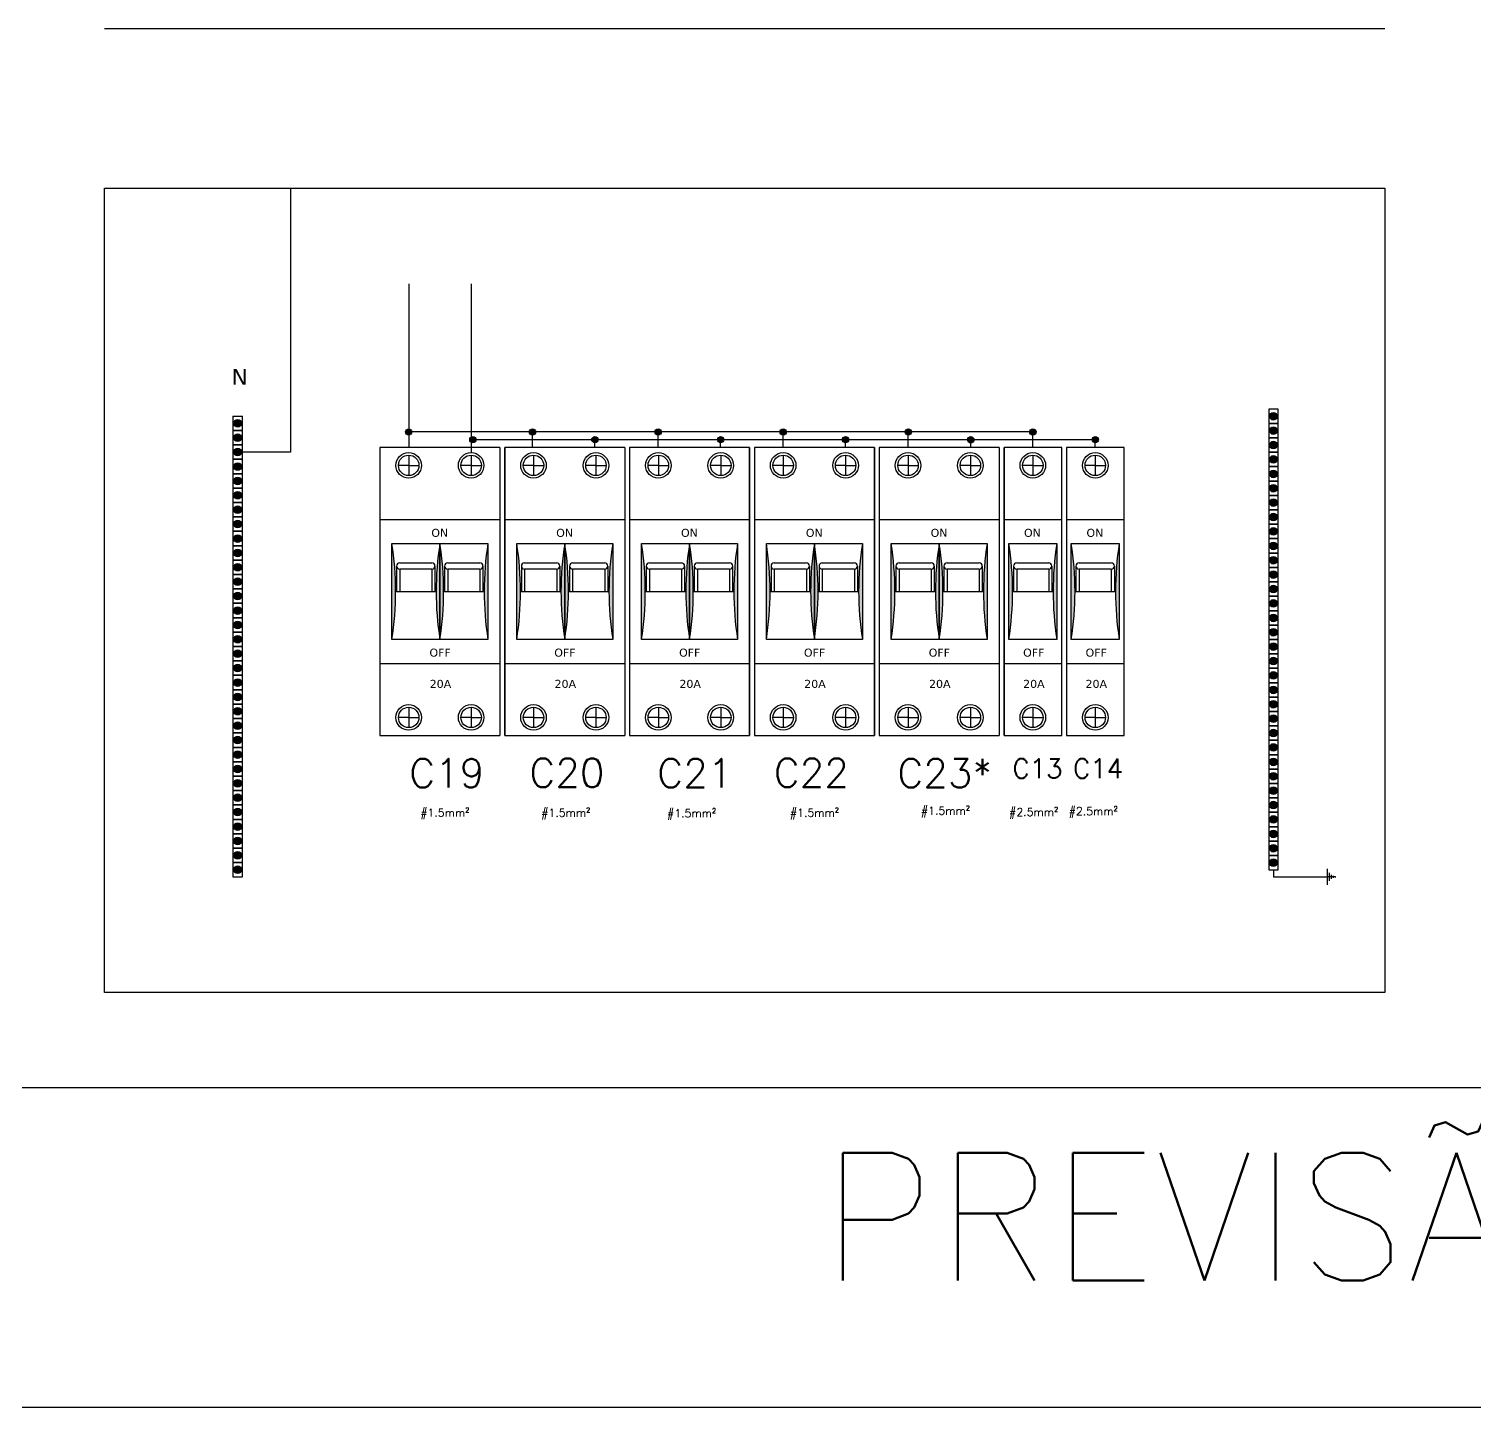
# Model space of a CAD drawing. Header units: millimetres. Extents: x -96513 to 442697, y -70111 to 173034.
# Drawn here: x 218879 to 241492, y -70111 to -48541 of the extents above; entities that cross this region are included whole.
import ezdxf

# ---------------------------------------------------------------- set-up
doc = ezdxf.new("R2010")
doc.units = ezdxf.units.MM
doc.linetypes.add('ACAD_ISO02W100', pattern=[15, 12, -3])
doc.layers.add('Dimens', color=30, linetype='Continuous')
doc.styles.get("Standard").update_dxf_attribs({"font": 'ROMANS'})

msp = doc.modelspace()

# ---------------------------------------------------------------- hatches: boundary and pattern name
h = msp.add_hatch(color=4)
h.paths.add_polyline_path([(222136, -54655, 0.36549), (222086, -54713, 0.36549), (222136, -54772)])
h.paths.add_polyline_path([(222205, -54713, 0.36549), (222156, -54655), (222156, -54772, 0.36549)])
h = msp.add_hatch(color=3)
h.paths.add_polyline_path([(238343, -54544, 0.36549), (238294, -54603, 0.36549), (238343, -54662)])
h.paths.add_polyline_path([(238413, -54603, 0.36549), (238363, -54544), (238363, -54662, 0.36549)])
h = msp.add_hatch(color=4)
h.paths.add_polyline_path([(222136, -54880, 0.36549), (222086, -54939, 0.36549), (222136, -54998)])
h.paths.add_polyline_path([(222205, -54939, 0.36549), (222156, -54880), (222156, -54998, 0.36549)])
at = {"true_color": 0xc8c92d}
h = msp.add_hatch(color=52, dxfattribs=at)
h.dxf.hatch_style = 1
h.paths.add_polyline_path([(224772, -54849, 0.080977), (224774, -54865, -0.003732), (224869, -54833, 0.853398)])
h.paths.add_polyline_path([(224872, -54849, 0.079099), (224869, -54833, 0.003732), (224774, -54865, 0.850178)])
h = msp.add_hatch(color=52, dxfattribs=at)
h.dxf.hatch_style = 1
h.paths.add_polyline_path([(225776, -54970, 0.080977), (225779, -54985, -0.003732), (225874, -54954, 0.853398)])
h.paths.add_polyline_path([(225876, -54970, 0.079099), (225874, -54954, 0.003732), (225779, -54985, 0.850178)])
h = msp.add_hatch(color=52, dxfattribs=at)
h.dxf.hatch_style = 1
h.paths.add_polyline_path([(226709, -54849, 0.080977), (226711, -54865, -0.003732), (226806, -54833, 0.853398)])
h.paths.add_polyline_path([(226809, -54849, 0.079099), (226806, -54833, 0.003732), (226711, -54865, 0.850178)])
h = msp.add_hatch(color=52, dxfattribs=at)
h.dxf.hatch_style = 1
h.paths.add_polyline_path([(227686, -54970, 0.080977), (227688, -54985, -0.003732), (227783, -54954, 0.853398)])
h.paths.add_polyline_path([(227786, -54970, 0.079099), (227783, -54954, 0.003732), (227688, -54985, 0.850178)])
h = msp.add_hatch(color=52, dxfattribs=at)
h.dxf.hatch_style = 1
h.paths.add_polyline_path([(228676, -54849, 0.080977), (228679, -54865, -0.003732), (228774, -54833, 0.853398)])
h.paths.add_polyline_path([(228776, -54849, 0.079099), (228774, -54833, 0.003732), (228679, -54865, 0.850178)])
h = msp.add_hatch(color=52, dxfattribs=at)
h.dxf.hatch_style = 1
h.paths.add_polyline_path([(229653, -54970, 0.080977), (229656, -54985, -0.003732), (229750, -54954, 0.853398)])
h.paths.add_polyline_path([(229753, -54970, 0.079099), (229750, -54954, 0.003732), (229656, -54985, 0.850178)])
h = msp.add_hatch(color=52, dxfattribs=at)
h.dxf.hatch_style = 1
h.paths.add_polyline_path([(230632, -54849, 0.080977), (230634, -54865, -0.003732), (230729, -54833, 0.853398)])
h.paths.add_polyline_path([(230732, -54849, 0.079099), (230729, -54833, 0.003732), (230634, -54865, 0.850178)])
h = msp.add_hatch(color=52, dxfattribs=at)
h.dxf.hatch_style = 1
h.paths.add_polyline_path([(231608, -54969, 0.080977), (231611, -54985, -0.003732), (231706, -54953, 0.853398)])
h.paths.add_polyline_path([(231708, -54969, 0.079099), (231706, -54953, 0.003732), (231611, -54985, 0.850178)])
h = msp.add_hatch(color=52, dxfattribs=at)
h.dxf.hatch_style = 1
h.paths.add_polyline_path([(232589, -54850, 0.080977), (232592, -54866, -0.003732), (232687, -54835, 0.853398)])
h.paths.add_polyline_path([(232689, -54850, 0.079099), (232687, -54835, 0.003732), (232592, -54866, 0.850178)])
h = msp.add_hatch(color=52, dxfattribs=at)
h.dxf.hatch_style = 1
h.paths.add_polyline_path([(233566, -54971, 0.080977), (233569, -54987, -0.003732), (233664, -54955, 0.853398)])
h.paths.add_polyline_path([(233666, -54971, 0.079099), (233664, -54955, 0.003732), (233569, -54987, 0.850178)])
h = msp.add_hatch(color=52, dxfattribs=at)
h.dxf.hatch_style = 1
h.paths.add_polyline_path([(234538, -54849, 0.080977), (234540, -54865, -0.003732), (234635, -54833, 0.853398)])
h.paths.add_polyline_path([(234638, -54849, 0.079099), (234635, -54833, 0.003732), (234540, -54865, 0.850178)])
h = msp.add_hatch(color=52, dxfattribs=at)
h.dxf.hatch_style = 1
h.paths.add_polyline_path([(235515, -54970, 0.080977), (235517, -54985, -0.003732), (235612, -54954, 0.853398)])
h.paths.add_polyline_path([(235615, -54970, 0.079099), (235612, -54954, 0.003732), (235517, -54985, 0.850178)])
h = msp.add_hatch(color=3)
h.paths.add_polyline_path([(238343, -54770, 0.36549), (238294, -54828, 0.36549), (238343, -54887)])
h.paths.add_polyline_path([(238413, -54828, 0.36549), (238363, -54770), (238363, -54887, 0.36549)])
h = msp.add_hatch(color=4)
h.paths.add_polyline_path([(222136, -55106, 0.36549), (222086, -55164, 0.36549), (222136, -55223)])
h.paths.add_polyline_path([(222205, -55164, 0.36549), (222156, -55106), (222156, -55223, 0.36549)])
h = msp.add_hatch(color=3)
h.paths.add_polyline_path([(238343, -54995, 0.36549), (238294, -55054, 0.36549), (238343, -55112)])
h.paths.add_polyline_path([(238413, -55054, 0.36549), (238363, -54995), (238363, -55112, 0.36549)])
h = msp.add_hatch(color=4)
h.paths.add_polyline_path([(222136, -55331, 0.36549), (222086, -55390, 0.36549), (222136, -55448)])
h.paths.add_polyline_path([(222205, -55390, 0.36549), (222156, -55331), (222156, -55448, 0.36549)])
h = msp.add_hatch(color=3)
h.paths.add_polyline_path([(238343, -55221, 0.36549), (238294, -55279, 0.36549), (238343, -55338)])
h.paths.add_polyline_path([(238413, -55279, 0.36549), (238363, -55221), (238363, -55338, 0.36549)])
h = msp.add_hatch(color=4)
h.paths.add_polyline_path([(222136, -55556, 0.36549), (222086, -55615, 0.36549), (222136, -55674)])
h.paths.add_polyline_path([(222205, -55615, 0.36549), (222156, -55556), (222156, -55674, 0.36549)])
h = msp.add_hatch(color=3)
h.paths.add_polyline_path([(238343, -55446, 0.36549), (238294, -55505, 0.36549), (238343, -55563)])
h.paths.add_polyline_path([(238413, -55505, 0.36549), (238363, -55446), (238363, -55563, 0.36549)])
h = msp.add_hatch(color=4)
h.paths.add_polyline_path([(222136, -55782, 0.36549), (222086, -55840, 0.36549), (222136, -55899)])
h.paths.add_polyline_path([(222205, -55840, 0.36549), (222156, -55782), (222156, -55899, 0.36549)])
h = msp.add_hatch(color=3)
h.paths.add_polyline_path([(238343, -55671, 0.36549), (238294, -55730, 0.36549), (238343, -55789)])
h.paths.add_polyline_path([(238413, -55730, 0.36549), (238363, -55671), (238363, -55789, 0.36549)])
h = msp.add_hatch(color=4)
h.paths.add_polyline_path([(222136, -56007, 0.36549), (222086, -56066, 0.36549), (222136, -56125)])
h.paths.add_polyline_path([(222205, -56066, 0.36549), (222156, -56007), (222156, -56125, 0.36549)])
h = msp.add_hatch(color=3)
h.paths.add_polyline_path([(238343, -55897, 0.36549), (238294, -55955, 0.36549), (238343, -56014)])
h.paths.add_polyline_path([(238413, -55955, 0.36549), (238363, -55897), (238363, -56014, 0.36549)])
h = msp.add_hatch(color=4)
h.paths.add_polyline_path([(222136, -56233, 0.36549), (222086, -56291, 0.36549), (222136, -56350)])
h.paths.add_polyline_path([(222205, -56291, 0.36549), (222156, -56233), (222156, -56350, 0.36549)])
h = msp.add_hatch(color=3)
h.paths.add_polyline_path([(238343, -56122, 0.36549), (238294, -56181, 0.36549), (238343, -56239)])
h.paths.add_polyline_path([(238413, -56181, 0.36549), (238363, -56122), (238363, -56239, 0.36549)])
h = msp.add_hatch(color=4)
h.paths.add_polyline_path([(222136, -56458, 0.36549), (222086, -56517, 0.36549), (222136, -56575)])
h.paths.add_polyline_path([(222205, -56517, 0.36549), (222156, -56458), (222156, -56575, 0.36549)])
h = msp.add_hatch(color=3)
h.paths.add_polyline_path([(238343, -56348, 0.36549), (238294, -56406, 0.36549), (238343, -56465)])
h.paths.add_polyline_path([(238413, -56406, 0.36549), (238363, -56348), (238363, -56465, 0.36549)])
h = msp.add_hatch(color=4)
h.paths.add_polyline_path([(222136, -56683, 0.36549), (222086, -56742, 0.36549), (222136, -56801)])
h.paths.add_polyline_path([(222205, -56742, 0.36549), (222156, -56683), (222156, -56801, 0.36549)])
for points in [[(224559, -56593), (224559, -58096, 0.078466)], [(225310, -56593, 0.078466), (225310, -58096)], [(225310, -56593), (225310, -58096, 0.078466)], [(226062, -56593, 0.078466), (226062, -58096)], [(226512, -56593), (226512, -58096, 0.078466)], [(227264, -56593, 0.078466), (227264, -58096)], [(227264, -56593), (227264, -58096, 0.078466)], [(228015, -56593, 0.078466), (228015, -58096)], [(228465, -56593), (228465, -58096, 0.078466)], [(229217, -56593, 0.078466), (229217, -58096)], [(229217, -56593), (229217, -58096, 0.078466)], [(229968, -56593, 0.078466), (229968, -58096)], [(230418, -56593), (230418, -58096, 0.078466)], [(231170, -56593, 0.078466), (231170, -58096)], [(231170, -56593), (231170, -58096, 0.078466)], [(231921, -56593, 0.078466), (231921, -58096)], [(232372, -56593), (232372, -58096, 0.078466)], [(233123, -56593, 0.078466), (233123, -58096)], [(233123, -56593), (233123, -58096, 0.078466)], [(233874, -56593, 0.078466), (233874, -58096)], [(234212, -56593), (234212, -58096, 0.078466)], [(234964, -56593, 0.078466), (234964, -58096)], [(235189, -56593), (235189, -58096, 0.078466)], [(235940, -56593, 0.078466), (235940, -58096)]]:
    msp.add_hatch(color=256).paths.add_polyline_path(points)
h = msp.add_hatch(color=3)
h.paths.add_polyline_path([(238343, -56573, 0.36549), (238294, -56632, 0.36549), (238343, -56690)])
h.paths.add_polyline_path([(238413, -56632, 0.36549), (238363, -56573), (238363, -56690, 0.36549)])
h = msp.add_hatch(color=4)
h.paths.add_polyline_path([(222136, -56909, 0.36549), (222086, -56967, 0.36549), (222136, -57026)])
h.paths.add_polyline_path([(222205, -56967, 0.36549), (222156, -56909), (222156, -57026, 0.36549)])
h = msp.add_hatch(color=3)
h.paths.add_polyline_path([(238343, -56798, 0.36549), (238294, -56857, 0.36549), (238343, -56916)])
h.paths.add_polyline_path([(238413, -56857, 0.36549), (238363, -56798), (238363, -56916, 0.36549)])
h = msp.add_hatch(color=4)
h.paths.add_polyline_path([(222136, -57134, 0.36549), (222086, -57193, 0.36549), (222136, -57252)])
h.paths.add_polyline_path([(222205, -57193, 0.36549), (222156, -57134), (222156, -57252, 0.36549)])
h = msp.add_hatch(color=3)
h.paths.add_polyline_path([(238343, -57024, 0.36549), (238294, -57082, 0.36549), (238343, -57141)])
h.paths.add_polyline_path([(238413, -57082, 0.36549), (238363, -57024), (238363, -57141, 0.36549)])
h = msp.add_hatch(color=4)
h.paths.add_polyline_path([(222136, -57360, 0.36549), (222086, -57418, 0.36549), (222136, -57477)])
h.paths.add_polyline_path([(222205, -57418, 0.36549), (222156, -57360), (222156, -57477, 0.36549)])
h = msp.add_hatch(color=3)
h.paths.add_polyline_path([(238343, -57249, 0.36549), (238294, -57308, 0.36549), (238343, -57366)])
h.paths.add_polyline_path([(238413, -57308, 0.36549), (238363, -57249), (238363, -57366, 0.36549)])
h = msp.add_hatch(color=4)
h.paths.add_polyline_path([(222136, -57585, 0.36549), (222086, -57644, 0.36549), (222136, -57702)])
h.paths.add_polyline_path([(222205, -57644, 0.36549), (222156, -57585), (222156, -57702, 0.36549)])
h = msp.add_hatch(color=3)
h.paths.add_polyline_path([(238343, -57475, 0.36549), (238294, -57533, 0.36549), (238343, -57592)])
h.paths.add_polyline_path([(238413, -57533, 0.36549), (238363, -57475), (238363, -57592, 0.36549)])
h = msp.add_hatch(color=4)
h.paths.add_polyline_path([(222136, -57810, 0.36549), (222086, -57869, 0.36549), (222136, -57928)])
h.paths.add_polyline_path([(222205, -57869, 0.36549), (222156, -57810), (222156, -57928, 0.36549)])
h = msp.add_hatch(color=3)
h.paths.add_polyline_path([(238343, -57700, 0.36549), (238294, -57759, 0.36549), (238343, -57817)])
h.paths.add_polyline_path([(238413, -57759, 0.36549), (238363, -57700), (238363, -57817, 0.36549)])
h = msp.add_hatch(color=4)
h.paths.add_polyline_path([(222136, -58036, 0.36549), (222086, -58094, 0.36549), (222136, -58153)])
h.paths.add_polyline_path([(222205, -58094, 0.36549), (222156, -58036), (222156, -58153, 0.36549)])
h = msp.add_hatch(color=3)
h.paths.add_polyline_path([(238343, -57925, 0.36549), (238294, -57984, 0.36549), (238343, -58043)])
h.paths.add_polyline_path([(238413, -57984, 0.36549), (238363, -57925), (238363, -58043, 0.36549)])
h = msp.add_hatch(color=4)
h.paths.add_polyline_path([(222136, -58261, 0.36549), (222086, -58320, 0.36549), (222136, -58379)])
h.paths.add_polyline_path([(222205, -58320, 0.36549), (222156, -58261), (222156, -58379, 0.36549)])
h = msp.add_hatch(color=3)
h.paths.add_polyline_path([(238343, -58151, 0.36549), (238294, -58209, 0.36549), (238343, -58268)])
h.paths.add_polyline_path([(238413, -58209, 0.36549), (238363, -58151), (238363, -58268, 0.36549)])
h = msp.add_hatch(color=4)
h.paths.add_polyline_path([(222136, -58487, 0.36549), (222086, -58545, 0.36549), (222136, -58604)])
h.paths.add_polyline_path([(222205, -58545, 0.36549), (222156, -58487), (222156, -58604, 0.36549)])
h = msp.add_hatch(color=3)
h.paths.add_polyline_path([(238343, -58376, 0.36549), (238294, -58435, 0.36549), (238343, -58493)])
h.paths.add_polyline_path([(238413, -58435, 0.36549), (238363, -58376), (238363, -58493, 0.36549)])
h = msp.add_hatch(color=4)
h.paths.add_polyline_path([(222136, -58712, 0.36549), (222086, -58771, 0.36549), (222136, -58829)])
h.paths.add_polyline_path([(222205, -58771, 0.36549), (222156, -58712), (222156, -58829, 0.36549)])
h = msp.add_hatch(color=3)
h.paths.add_polyline_path([(238343, -58602, 0.36549), (238294, -58660, 0.36549), (238343, -58719)])
h.paths.add_polyline_path([(238413, -58660, 0.36549), (238363, -58602), (238363, -58719, 0.36549)])
h = msp.add_hatch(color=4)
h.paths.add_polyline_path([(222136, -58937, 0.36549), (222086, -58996, 0.36549), (222136, -59055)])
h.paths.add_polyline_path([(222205, -58996, 0.36549), (222156, -58937), (222156, -59055, 0.36549)])
h = msp.add_hatch(color=3)
h.paths.add_polyline_path([(238343, -58827, 0.36549), (238294, -58886, 0.36549), (238343, -58944)])
h.paths.add_polyline_path([(238413, -58886, 0.36549), (238363, -58827), (238363, -58944, 0.36549)])
h = msp.add_hatch(color=4)
h.paths.add_polyline_path([(222136, -59163, 0.36549), (222086, -59221, 0.36549), (222136, -59280)])
h.paths.add_polyline_path([(222205, -59221, 0.36549), (222156, -59163), (222156, -59280, 0.36549)])
h = msp.add_hatch(color=3)
h.paths.add_polyline_path([(238343, -59052, 0.36549), (238294, -59111, 0.36549), (238343, -59170)])
h.paths.add_polyline_path([(238413, -59111, 0.36549), (238363, -59052), (238363, -59170, 0.36549)])
h = msp.add_hatch(color=4)
h.paths.add_polyline_path([(222136, -59388, 0.36549), (222086, -59447, 0.36549), (222136, -59506)])
h.paths.add_polyline_path([(222205, -59447, 0.36549), (222156, -59388), (222156, -59506, 0.36549)])
h = msp.add_hatch(color=3)
h.paths.add_polyline_path([(238343, -59278, 0.36549), (238294, -59336, 0.36549), (238343, -59395)])
h.paths.add_polyline_path([(238413, -59336, 0.36549), (238363, -59278), (238363, -59395, 0.36549)])
h = msp.add_hatch(color=4)
h.paths.add_polyline_path([(222136, -59614, 0.36549), (222086, -59672, 0.36549), (222136, -59731)])
h.paths.add_polyline_path([(222205, -59672, 0.36549), (222156, -59614), (222156, -59731, 0.36549)])
h = msp.add_hatch(color=3)
h.paths.add_polyline_path([(238343, -59503, 0.36549), (238294, -59562, 0.36549), (238343, -59620)])
h.paths.add_polyline_path([(238413, -59562, 0.36549), (238363, -59503), (238363, -59620, 0.36549)])
h = msp.add_hatch(color=4)
h.paths.add_polyline_path([(222136, -59839, 0.36549), (222086, -59898, 0.36549), (222136, -59956)])
h.paths.add_polyline_path([(222205, -59898, 0.36549), (222156, -59839), (222156, -59956, 0.36549)])
h = msp.add_hatch(color=3)
h.paths.add_polyline_path([(238343, -59729, 0.36549), (238294, -59787, 0.36549), (238343, -59846)])
h.paths.add_polyline_path([(238413, -59787, 0.36549), (238363, -59729), (238363, -59846, 0.36549)])
h = msp.add_hatch(color=4)
h.paths.add_polyline_path([(222136, -60064, 0.36549), (222086, -60123, 0.36549), (222136, -60182)])
h.paths.add_polyline_path([(222205, -60123, 0.36549), (222156, -60064), (222156, -60182, 0.36549)])
h = msp.add_hatch(color=3)
h.paths.add_polyline_path([(238343, -59954, 0.36549), (238294, -60013, 0.36549), (238343, -60071)])
h.paths.add_polyline_path([(238413, -60013, 0.36549), (238363, -59954), (238363, -60071, 0.36549)])
h = msp.add_hatch(color=4)
h.paths.add_polyline_path([(222136, -60290, 0.36549), (222086, -60348, 0.36549), (222136, -60407)])
h.paths.add_polyline_path([(222205, -60348, 0.36549), (222156, -60290), (222156, -60407, 0.36549)])
h = msp.add_hatch(color=3)
h.paths.add_polyline_path([(238343, -60179, 0.36549), (238294, -60238, 0.36549), (238343, -60297)])
h.paths.add_polyline_path([(238413, -60238, 0.36549), (238363, -60179), (238363, -60297, 0.36549)])
h = msp.add_hatch(color=4)
h.paths.add_polyline_path([(222136, -60515, 0.36549), (222086, -60574, 0.36549), (222136, -60633)])
h.paths.add_polyline_path([(222205, -60574, 0.36549), (222156, -60515), (222156, -60633, 0.36549)])
h = msp.add_hatch(color=3)
h.paths.add_polyline_path([(238343, -60405, 0.36549), (238294, -60463, 0.36549), (238343, -60522)])
h.paths.add_polyline_path([(238413, -60463, 0.36549), (238363, -60405), (238363, -60522, 0.36549)])
h = msp.add_hatch(color=4)
h.paths.add_polyline_path([(222136, -60741, 0.36549), (222086, -60799, 0.36549), (222136, -60858)])
h.paths.add_polyline_path([(222205, -60799, 0.36549), (222156, -60741), (222156, -60858, 0.36549)])
h = msp.add_hatch(color=3)
h.paths.add_polyline_path([(238343, -60630, 0.36549), (238294, -60689, 0.36549), (238343, -60747)])
h.paths.add_polyline_path([(238413, -60689, 0.36549), (238363, -60630), (238363, -60747, 0.36549)])
h = msp.add_hatch(color=4)
h.paths.add_polyline_path([(222136, -60966, 0.36549), (222086, -61025, 0.36549), (222136, -61083)])
h.paths.add_polyline_path([(222205, -61025, 0.36549), (222156, -60966), (222156, -61083, 0.36549)])
h = msp.add_hatch(color=3)
h.paths.add_polyline_path([(238343, -60856, 0.36549), (238294, -60914, 0.36549), (238343, -60973)])
h.paths.add_polyline_path([(238413, -60914, 0.36549), (238363, -60856), (238363, -60973, 0.36549)])
h = msp.add_hatch(color=4)
h.paths.add_polyline_path([(222136, -61191, 0.36549), (222086, -61250, 0.36549), (222136, -61309)])
h.paths.add_polyline_path([(222205, -61250, 0.36549), (222156, -61191), (222156, -61309, 0.36549)])
h = msp.add_hatch(color=3)
h.paths.add_polyline_path([(238343, -61081, 0.36549), (238294, -61140, 0.36549), (238343, -61198)])
h.paths.add_polyline_path([(238413, -61140, 0.36549), (238363, -61081), (238363, -61198, 0.36549)])
h = msp.add_hatch(color=4)
h.paths.add_polyline_path([(222136, -61417, 0.36549), (222086, -61475, 0.36549), (222136, -61534)])
h.paths.add_polyline_path([(222205, -61475, 0.36549), (222156, -61417), (222156, -61534, 0.36549)])
h = msp.add_hatch(color=3)
h.paths.add_polyline_path([(238343, -61306, 0.36549), (238294, -61365, 0.36549), (238343, -61424)])
h.paths.add_polyline_path([(238413, -61365, 0.36549), (238363, -61306), (238363, -61424, 0.36549)])
h = msp.add_hatch(color=4)
h.paths.add_polyline_path([(222136, -61642, 0.36549), (222086, -61701, 0.36549), (222136, -61760)])
h.paths.add_polyline_path([(222205, -61701, 0.36549), (222156, -61642), (222156, -61760, 0.36549)])
h = msp.add_hatch(color=3)
h.paths.add_polyline_path([(238343, -61532, 0.36549), (238294, -61590, 0.36549), (238343, -61649)])
h.paths.add_polyline_path([(238413, -61590, 0.36549), (238363, -61532), (238363, -61649, 0.36549)])

# ---------------------------------------------------------------- linework, layer by layer
at = {"color": 3, "linetype": 'ACAD_ISO02W100'}
for p, q in [((240098, -48541), (220062, -48541)), ((220062, -51032), (240098, -51032)), ((220062, -63622), (220062, -51032)), ((240098, -51032), (240098, -63622)), ((240098, -63622), (220062, -63622))]:
    msp.add_line(p, q, dxfattribs=at)
at = {"color": 4, "lineweight": 30}
msp.add_line((222973, -51032), (222973, -55164), dxfattribs=at)
at = {"color": 1, "lineweight": 30}
for p, q in [((224822, -52530), (224822, -55090)), ((236005, -55361), (236015, -55361))]:
    msp.add_line(p, q, dxfattribs=at)
at = {"color": 251, "lineweight": 30, "true_color": 0x636466}
msp.add_line((225799, -52530), (225799, -55172), dxfattribs=at)
at = {"color": 3}
for p, q in [((238428, -54490), (238278, -54490)), ((238278, -54490), (238278, -54716)), ((238428, -54716), (238428, -54490)), ((238428, -54716), (238278, -54716)), ((238278, -54716), (238278, -54941)), ((238278, -54716), (238428, -54716)), ((238343, -54662), (238343, -54544)), ((238363, -54662), (238363, -54544)), ((238428, -54941), (238428, -54716)), ((238428, -54941), (238278, -54941)), ((238278, -54941), (238278, -55166)), ((238278, -54941), (238428, -54941)), ((238343, -54887), (238343, -54770)), ((238363, -54887), (238363, -54770)), ((238428, -55166), (238428, -54941)), ((238428, -55166), (238278, -55166)), ((238278, -55166), (238278, -55392)), ((238278, -55166), (238428, -55166)), ((238343, -55112), (238343, -54995)), ((238363, -55112), (238363, -54995)), ((238428, -55392), (238428, -55166)), ((238428, -55392), (238278, -55392)), ((238278, -55392), (238278, -55617)), ((238278, -55392), (238428, -55392)), ((238343, -55338), (238343, -55221)), ((238363, -55338), (238363, -55221)), ((238428, -55617), (238428, -55392)), ((238428, -55617), (238278, -55617)), ((238278, -55617), (238278, -55843)), ((238278, -55617), (238428, -55617)), ((238343, -55563), (238343, -55446)), ((238363, -55563), (238363, -55446)), ((238428, -55843), (238428, -55617)), ((238428, -55843), (238278, -55843)), ((238278, -55843), (238278, -56068)), ((238278, -55843), (238428, -55843)), ((238343, -55789), (238343, -55671)), ((238363, -55789), (238363, -55671)), ((238428, -56068), (238428, -55843)), ((238428, -56068), (238278, -56068)), ((238278, -56068), (238278, -56293)), ((238278, -56068), (238428, -56068)), ((238343, -56014), (238343, -55897)), ((238363, -56014), (238363, -55897)), ((238428, -56293), (238428, -56068)), ((238428, -56293), (238278, -56293)), ((238278, -56293), (238278, -56519)), ((238278, -56293), (238428, -56293)), ((238343, -56239), (238343, -56122)), ((238363, -56239), (238363, -56122)), ((238428, -56519), (238428, -56293)), ((238428, -56519), (238278, -56519)), ((238278, -56519), (238278, -56744)), ((238278, -56519), (238428, -56519)), ((238343, -56465), (238343, -56348)), ((238363, -56465), (238363, -56348)), ((238428, -56744), (238428, -56519)), ((238428, -56744), (238278, -56744)), ((238278, -56744), (238278, -56970)), ((238278, -56744), (238428, -56744)), ((238343, -56690), (238343, -56573)), ((238363, -56690), (238363, -56573)), ((238428, -56970), (238428, -56744)), ((238428, -56970), (238278, -56970)), ((238278, -56970), (238278, -57195)), ((238278, -56970), (238428, -56970)), ((238343, -56916), (238343, -56798)), ((238363, -56916), (238363, -56798)), ((238428, -57195), (238428, -56970)), ((238428, -57195), (238278, -57195)), ((238278, -57195), (238278, -57420)), ((238278, -57195), (238428, -57195)), ((238343, -57141), (238343, -57024)), ((238363, -57141), (238363, -57024)), ((238428, -57420), (238428, -57195)), ((238428, -57420), (238278, -57420)), ((238278, -57420), (238278, -57646)), ((238278, -57420), (238428, -57420)), ((238343, -57366), (238343, -57249)), ((238363, -57366), (238363, -57249)), ((238428, -57646), (238428, -57420)), ((238428, -57646), (238278, -57646)), ((238278, -57646), (238278, -57871)), ((238278, -57646), (238428, -57646)), ((238343, -57592), (238343, -57475)), ((238363, -57592), (238363, -57475)), ((238428, -57871), (238428, -57646)), ((238428, -57871), (238278, -57871)), ((238278, -57871), (238278, -58097)), ((238278, -57871), (238428, -57871)), ((238343, -57817), (238343, -57700)), ((238363, -57817), (238363, -57700)), ((238428, -58097), (238428, -57871)), ((238428, -58097), (238278, -58097)), ((238278, -58097), (238278, -58322)), ((238278, -58097), (238428, -58097)), ((238343, -58043), (238343, -57925)), ((238363, -58043), (238363, -57925)), ((238428, -58322), (238428, -58097)), ((238428, -58322), (238278, -58322)), ((238278, -58322), (238278, -58547)), ((238278, -58322), (238428, -58322)), ((238343, -58268), (238343, -58151)), ((238363, -58268), (238363, -58151)), ((238428, -58547), (238428, -58322)), ((238428, -58547), (238278, -58547)), ((238278, -58547), (238278, -58773)), ((238278, -58547), (238428, -58547)), ((238343, -58493), (238343, -58376)), ((238363, -58493), (238363, -58376)), ((238428, -58773), (238428, -58547)), ((238428, -58773), (238278, -58773)), ((238278, -58773), (238278, -58998)), ((238278, -58773), (238428, -58773)), ((238343, -58719), (238343, -58602)), ((238363, -58719), (238363, -58602)), ((238428, -58998), (238428, -58773)), ((238428, -58998), (238278, -58998)), ((238278, -58998), (238278, -59224)), ((238278, -58998), (238428, -58998)), ((238343, -58944), (238343, -58827)), ((238363, -58944), (238363, -58827)), ((238428, -59224), (238428, -58998)), ((238428, -59224), (238278, -59224)), ((238278, -59224), (238278, -59449)), ((238278, -59224), (238428, -59224)), ((238343, -59170), (238343, -59052)), ((238363, -59170), (238363, -59052)), ((238428, -59449), (238428, -59224)), ((238428, -59449), (238278, -59449)), ((238278, -59449), (238278, -59675)), ((238278, -59449), (238428, -59449)), ((238343, -59395), (238343, -59278)), ((238363, -59395), (238363, -59278)), ((238428, -59675), (238428, -59449)), ((238428, -59675), (238278, -59675)), ((238278, -59675), (238278, -59900)), ((238278, -59675), (238428, -59675)), ((238343, -59620), (238343, -59503)), ((238363, -59620), (238363, -59503)), ((238428, -59900), (238428, -59675)), ((238428, -59900), (238278, -59900)), ((238278, -59900), (238278, -60125)), ((238278, -59900), (238428, -59900)), ((238343, -59846), (238343, -59729)), ((238363, -59846), (238363, -59729)), ((238428, -60125), (238428, -59900)), ((238428, -60125), (238278, -60125)), ((238278, -60125), (238278, -60351)), ((238278, -60125), (238428, -60125)), ((238343, -60071), (238343, -59954)), ((238363, -60071), (238363, -59954)), ((238428, -60351), (238428, -60125)), ((238428, -60351), (238278, -60351)), ((238278, -60351), (238278, -60576)), ((238278, -60351), (238428, -60351)), ((238343, -60297), (238343, -60179)), ((238363, -60297), (238363, -60179)), ((238428, -60576), (238428, -60351)), ((238428, -60576), (238278, -60576)), ((238278, -60576), (238278, -60802)), ((238278, -60576), (238428, -60576)), ((238343, -60522), (238343, -60405)), ((238363, -60522), (238363, -60405)), ((238428, -60802), (238428, -60576)), ((238428, -60802), (238278, -60802)), ((238278, -60802), (238278, -61027)), ((238278, -60802), (238428, -60802)), ((238343, -60747), (238343, -60630)), ((238363, -60747), (238363, -60630)), ((238428, -61027), (238428, -60802)), ((238428, -61027), (238278, -61027)), ((238278, -61027), (238278, -61252)), ((238278, -61027), (238428, -61027)), ((238343, -60973), (238343, -60856)), ((238363, -60973), (238363, -60856)), ((238428, -61252), (238428, -61027)), ((238428, -61252), (238278, -61252)), ((238278, -61252), (238278, -61478)), ((238278, -61252), (238428, -61252)), ((238343, -61198), (238343, -61081)), ((238363, -61198), (238363, -61081)), ((238428, -61478), (238428, -61252)), ((238428, -61478), (238278, -61478)), ((238278, -61478), (238278, -61703)), ((238278, -61478), (238428, -61478)), ((238343, -61424), (238343, -61306)), ((238363, -61424), (238363, -61306)), ((238428, -61703), (238428, -61478)), ((238278, -61703), (238428, -61703)), ((238343, -61649), (238343, -61532)), ((238353, -61703), (238353, -61814)), ((238363, -61649), (238363, -61532)), ((239200, -61939), (239200, -61688)), ((238353, -61814), (239058, -61814)), ((239058, -61814), (239200, -61814)), ((239326, -61814), (239200, -61814)), ((239229, -61876), (239229, -61751)), ((239263, -61845), (239263, -61782)), ((239294, -61829), (239294, -61798)), ((239326, -61821), (239326, -61806))]:
    msp.add_line(p, q, dxfattribs=at)
at = {"color": 4}
for p, q in [((222071, -54601), (222071, -54826)), ((222071, -54601), (222221, -54601)), ((222136, -54772), (222136, -54655)), ((222156, -54772), (222156, -54655)), ((222221, -54826), (222221, -54601)), ((222221, -54826), (222071, -54826)), ((222071, -54826), (222071, -55052)), ((222071, -54826), (222221, -54826)), ((222136, -54998), (222136, -54880)), ((222156, -54998), (222156, -54880)), ((222221, -55052), (222221, -54826)), ((222221, -55052), (222071, -55052)), ((222071, -55052), (222071, -55277)), ((222071, -55052), (222221, -55052)), ((222136, -55223), (222136, -55106)), ((222156, -55223), (222156, -55106)), ((222221, -55277), (222221, -55052)), ((222973, -55164), (222221, -55164)), ((222221, -55277), (222071, -55277)), ((222071, -55277), (222071, -55502)), ((222071, -55277), (222221, -55277)), ((222136, -55448), (222136, -55331)), ((222156, -55448), (222156, -55331)), ((222221, -55502), (222221, -55277)), ((222221, -55502), (222071, -55502)), ((222071, -55502), (222071, -55728)), ((222071, -55502), (222221, -55502)), ((222136, -55674), (222136, -55556)), ((222156, -55674), (222156, -55556)), ((222221, -55728), (222221, -55502)), ((222221, -55728), (222071, -55728)), ((222071, -55728), (222071, -55953)), ((222071, -55728), (222221, -55728)), ((222136, -55899), (222136, -55782)), ((222156, -55899), (222156, -55782)), ((222221, -55953), (222221, -55728)), ((222221, -55953), (222071, -55953)), ((222071, -55953), (222071, -56179)), ((222071, -55953), (222221, -55953)), ((222136, -56125), (222136, -56007)), ((222156, -56125), (222156, -56007)), ((222221, -56179), (222221, -55953)), ((222221, -56179), (222071, -56179)), ((222071, -56179), (222071, -56404)), ((222071, -56179), (222221, -56179)), ((222136, -56350), (222136, -56233)), ((222156, -56350), (222156, -56233)), ((222221, -56404), (222221, -56179)), ((222221, -56404), (222071, -56404)), ((222071, -56404), (222071, -56629)), ((222071, -56404), (222221, -56404)), ((222136, -56575), (222136, -56458)), ((222156, -56575), (222156, -56458)), ((222221, -56629), (222221, -56404)), ((222221, -56629), (222071, -56629)), ((222071, -56629), (222071, -56855)), ((222071, -56629), (222221, -56629)), ((222136, -56801), (222136, -56683)), ((222156, -56801), (222156, -56683)), ((222221, -56855), (222221, -56629)), ((222221, -56855), (222071, -56855)), ((222071, -56855), (222071, -57080)), ((222071, -56855), (222221, -56855)), ((222136, -57026), (222136, -56909)), ((222156, -57026), (222156, -56909)), ((222221, -57080), (222221, -56855)), ((222221, -57080), (222071, -57080)), ((222071, -57080), (222071, -57306)), ((222071, -57080), (222221, -57080)), ((222136, -57252), (222136, -57134)), ((222156, -57252), (222156, -57134)), ((222221, -57306), (222221, -57080)), ((222221, -57306), (222071, -57306)), ((222071, -57306), (222071, -57531)), ((222071, -57306), (222221, -57306)), ((222136, -57477), (222136, -57360)), ((222156, -57477), (222156, -57360)), ((222221, -57531), (222221, -57306)), ((222221, -57531), (222071, -57531)), ((222071, -57531), (222071, -57756)), ((222071, -57531), (222221, -57531)), ((222136, -57702), (222136, -57585)), ((222156, -57702), (222156, -57585)), ((222221, -57756), (222221, -57531)), ((222221, -57756), (222071, -57756)), ((222071, -57756), (222071, -57982)), ((222071, -57756), (222221, -57756)), ((222136, -57928), (222136, -57810)), ((222156, -57928), (222156, -57810)), ((222221, -57982), (222221, -57756)), ((222221, -57982), (222071, -57982)), ((222071, -57982), (222071, -58207)), ((222071, -57982), (222221, -57982)), ((222136, -58153), (222136, -58036)), ((222156, -58153), (222156, -58036)), ((222221, -58207), (222221, -57982)), ((222221, -58207), (222071, -58207)), ((222071, -58207), (222071, -58433)), ((222071, -58207), (222221, -58207)), ((222136, -58379), (222136, -58261)), ((222156, -58379), (222156, -58261)), ((222221, -58433), (222221, -58207)), ((222221, -58433), (222071, -58433)), ((222071, -58433), (222071, -58658)), ((222071, -58433), (222221, -58433)), ((222136, -58604), (222136, -58487)), ((222156, -58604), (222156, -58487)), ((222221, -58658), (222221, -58433)), ((222221, -58658), (222071, -58658)), ((222071, -58658), (222071, -58883)), ((222071, -58658), (222221, -58658)), ((222136, -58829), (222136, -58712)), ((222156, -58829), (222156, -58712)), ((222221, -58883), (222221, -58658)), ((222221, -58883), (222071, -58883)), ((222071, -58883), (222071, -59109)), ((222071, -58883), (222221, -58883)), ((222136, -59055), (222136, -58937)), ((222156, -59055), (222156, -58937)), ((222221, -59109), (222221, -58883)), ((222221, -59109), (222071, -59109)), ((222071, -59109), (222071, -59334)), ((222071, -59109), (222221, -59109)), ((222136, -59280), (222136, -59163)), ((222156, -59280), (222156, -59163)), ((222221, -59334), (222221, -59109)), ((222221, -59334), (222071, -59334)), ((222071, -59334), (222071, -59560)), ((222071, -59334), (222221, -59334)), ((222136, -59506), (222136, -59388)), ((222156, -59506), (222156, -59388)), ((222221, -59560), (222221, -59334)), ((222221, -59560), (222071, -59560)), ((222071, -59560), (222071, -59785)), ((222071, -59560), (222221, -59560)), ((222136, -59731), (222136, -59614)), ((222156, -59731), (222156, -59614)), ((222221, -59785), (222221, -59560)), ((222221, -59785), (222071, -59785)), ((222071, -59785), (222071, -60010)), ((222071, -59785), (222221, -59785)), ((222136, -59956), (222136, -59839)), ((222156, -59956), (222156, -59839)), ((222221, -60010), (222221, -59785)), ((222221, -60010), (222071, -60010)), ((222071, -60010), (222071, -60236)), ((222071, -60010), (222221, -60010)), ((222136, -60182), (222136, -60064)), ((222156, -60182), (222156, -60064)), ((222221, -60236), (222221, -60010)), ((222221, -60236), (222071, -60236)), ((222071, -60236), (222071, -60461)), ((222071, -60236), (222221, -60236)), ((222136, -60407), (222136, -60290)), ((222156, -60407), (222156, -60290)), ((222221, -60461), (222221, -60236)), ((222221, -60461), (222071, -60461)), ((222071, -60461), (222071, -60687)), ((222071, -60461), (222221, -60461)), ((222136, -60633), (222136, -60515)), ((222156, -60633), (222156, -60515)), ((222221, -60687), (222221, -60461)), ((222221, -60687), (222071, -60687)), ((222071, -60687), (222071, -60912)), ((222071, -60687), (222221, -60687)), ((222136, -60858), (222136, -60741)), ((222156, -60858), (222156, -60741)), ((222221, -60912), (222221, -60687)), ((222221, -60912), (222071, -60912)), ((222071, -60912), (222071, -61137)), ((222071, -60912), (222221, -60912)), ((222136, -61083), (222136, -60966)), ((222156, -61083), (222156, -60966)), ((222221, -61137), (222221, -60912)), ((222221, -61137), (222071, -61137)), ((222071, -61137), (222071, -61363)), ((222071, -61137), (222221, -61137)), ((222136, -61309), (222136, -61191)), ((222156, -61309), (222156, -61191)), ((222221, -61363), (222221, -61137)), ((222221, -61363), (222071, -61363)), ((222071, -61363), (222071, -61588)), ((222071, -61363), (222221, -61363)), ((222136, -61534), (222136, -61417)), ((222156, -61534), (222156, -61417)), ((222221, -61588), (222221, -61363)), ((222221, -61588), (222071, -61588)), ((222071, -61588), (222071, -61814)), ((222071, -61588), (222221, -61588)), ((222136, -61760), (222136, -61642)), ((222156, -61760), (222156, -61642)), ((222221, -61814), (222221, -61588)), ((222071, -61814), (222221, -61814))]:
    msp.add_line(p, q, dxfattribs=at)
at = {"color": 2}
for p, q in [((234588, -54849), (224808, -54849)), ((226759, -55080), (226759, -54839)), ((228726, -55088), (228726, -54846)), ((230682, -55090), (230682, -54848)), ((232639, -55092), (232639, -54850)), ((234588, -55090), (234588, -54849)), ((235565, -54970), (225826, -54970)), ((227736, -55080), (227736, -54959)), ((229703, -55088), (229703, -54967)), ((231658, -55090), (231658, -54969)), ((233616, -55092), (233616, -54971)), ((235565, -55090), (235565, -54970))]:
    msp.add_line(p, q, dxfattribs=at)
for p, q in [((226249, -55090), (224371, -55090)), ((224371, -55090), (224371, -59598)), ((224897, -55090), (224747, -55090)), ((224897, -55090), (224747, -55090)), ((226249, -55090), (225348, -55090)), ((225874, -55090), (225723, -55090)), ((225874, -55090), (225723, -55090)), ((226249, -55090), (226249, -59598)), ((226324, -59598), (226324, -55090)), ((228203, -55090), (226324, -55090)), ((226324, -55090), (226324, -59598)), ((226850, -55090), (226700, -55090)), ((228203, -55090), (227301, -55090)), ((227827, -55090), (227677, -55090)), ((228203, -55090), (228203, -59598)), ((230156, -55090), (228278, -55090)), ((228313, -55090), (228278, -55090)), ((228278, -55090), (228278, -59598)), ((228803, -55090), (228653, -55090)), ((229780, -55090), (229630, -55090)), ((230156, -59598), (230156, -55090)), ((230156, -55090), (230156, -59598)), ((230156, -55090), (230156, -59598)), ((232109, -55090), (230231, -55090)), ((230231, -55090), (230231, -59598)), ((230756, -55090), (230606, -55090)), ((231733, -55090), (231583, -55090)), ((232109, -59598), (232109, -55090)), ((232109, -55090), (232109, -59598)), ((232184, -55090), (232184, -59598)), ((234062, -55090), (232184, -55090)), ((234062, -55090), (234062, -59598)), ((234137, -59598), (234137, -55090)), ((234137, -55090), (234137, -59598)), ((235039, -55090), (234137, -55090)), ((234137, -55090), (234137, -59598)), ((235039, -59598), (235039, -55090)), ((236015, -55090), (235114, -55090)), ((235114, -55090), (235114, -59598)), ((236015, -59598), (236015, -55090)), ((224822, -55372), (224662, -55372)), ((224822, -55212), (224822, -55372)), ((224822, -55372), (224822, -55532)), ((224822, -55372), (224982, -55372)), ((225799, -55372), (225639, -55372)), ((225799, -55212), (225799, -55372)), ((225799, -55372), (225799, -55532)), ((225799, -55372), (225958, -55372)), ((226775, -55372), (226615, -55372)), ((226775, -55212), (226775, -55372)), ((226775, -55372), (226775, -55532)), ((226775, -55372), (226935, -55372)), ((227752, -55372), (227592, -55372)), ((227752, -55212), (227752, -55372)), ((227752, -55372), (227752, -55532)), ((227752, -55372), (227912, -55372)), ((228728, -55372), (228568, -55372)), ((228728, -55212), (228728, -55372)), ((228728, -55372), (228728, -55532)), ((228728, -55372), (228888, -55372)), ((229705, -55372), (229545, -55372)), ((229705, -55212), (229705, -55372)), ((229705, -55372), (229705, -55532)), ((229705, -55372), (229865, -55372)), ((230681, -55372), (230521, -55372)), ((230681, -55212), (230681, -55372)), ((230681, -55372), (230681, -55532)), ((230681, -55372), (230841, -55372)), ((231658, -55372), (231498, -55372)), ((231658, -55212), (231658, -55372)), ((231658, -55372), (231658, -55532)), ((231658, -55372), (231818, -55372)), ((232635, -55372), (232475, -55372)), ((232635, -55212), (232635, -55372)), ((232635, -55372), (232635, -55532)), ((232635, -55372), (232794, -55372)), ((233611, -55372), (233451, -55372)), ((233611, -55212), (233611, -55372)), ((233611, -55372), (233611, -55532)), ((233611, -55372), (233771, -55372)), ((234588, -55372), (234428, -55372)), ((234588, -55212), (234588, -55372)), ((234588, -55372), (234588, -55532)), ((234588, -55372), (234748, -55372)), ((235565, -55372), (235405, -55372)), ((235565, -55212), (235565, -55372)), ((235565, -55372), (235565, -55532)), ((235565, -55372), (235724, -55372)), ((224371, -56217), (226249, -56217)), ((225348, -56217), (226249, -56217)), ((226324, -56217), (228203, -56217)), ((227301, -56217), (228203, -56217)), ((228278, -56217), (230156, -56217)), ((230231, -56217), (232109, -56217)), ((232184, -56217), (234062, -56217)), ((234137, -56217), (235039, -56217)), ((235114, -56217), (236015, -56217)), ((224559, -56593), (225310, -56593)), ((224559, -58096), (224559, -56593)), ((225310, -56593), (225310, -58096)), ((225310, -56593), (226062, -56593)), ((225310, -58096), (225310, -56593)), ((226062, -56593), (226062, -58096)), ((226512, -56593), (227264, -56593)), ((226512, -58096), (226512, -56593)), ((227264, -56593), (227264, -58096)), ((227264, -56593), (228015, -56593)), ((227264, -58096), (227264, -56593)), ((228015, -56593), (228015, -58096)), ((228465, -56593), (229217, -56593)), ((228465, -58096), (228465, -56593)), ((229217, -56593), (229217, -58096)), ((229217, -56593), (229968, -56593)), ((229217, -58096), (229217, -56593)), ((229968, -56593), (229968, -58096)), ((230418, -56593), (231170, -56593)), ((230418, -58096), (230418, -56593)), ((231170, -56593), (231170, -58096)), ((231170, -56593), (231921, -56593)), ((231170, -58096), (231170, -56593)), ((231921, -56593), (231921, -58096)), ((232372, -56593), (233123, -56593)), ((232372, -58096), (232372, -56593)), ((233123, -56593), (233123, -58096)), ((233123, -56593), (233874, -56593)), ((233123, -58096), (233123, -56593)), ((233874, -56593), (233874, -58096)), ((234212, -56593), (234964, -56593)), ((234212, -58096), (234212, -56593)), ((234964, -56593), (234964, -58096)), ((235189, -56593), (235940, -56593)), ((235189, -58096), (235189, -56593)), ((235940, -56593), (235940, -58096)), ((224632, -56947), (224632, -57344)), ((224682, -56897), (225183, -56897)), ((225233, -56947), (225233, -57344)), ((225383, -56947), (225383, -57344)), ((225433, -56897), (225934, -56897)), ((225984, -56947), (225984, -57344)), ((226585, -56947), (226585, -57344)), ((226635, -56897), (227136, -56897)), ((227186, -56947), (227186, -57344)), ((227337, -56947), (227337, -57344)), ((227387, -56897), (227888, -56897)), ((227938, -56947), (227938, -57344)), ((228538, -56947), (228538, -57344)), ((228588, -56897), (229089, -56897)), ((229139, -56947), (229139, -57344)), ((229290, -56947), (229290, -57344)), ((229340, -56897), (229841, -56897)), ((229891, -56947), (229891, -57344)), ((230491, -56947), (230491, -57344)), ((230541, -56897), (231042, -56897)), ((231092, -56947), (231092, -57344)), ((231243, -56947), (231243, -57344)), ((231293, -56897), (231794, -56897)), ((231844, -56947), (231844, -57344)), ((232445, -56947), (232445, -57344)), ((232495, -56897), (232996, -56897)), ((233046, -56947), (233046, -57344)), ((233196, -56947), (233196, -57344)), ((233246, -56897), (233747, -56897)), ((233797, -56947), (233797, -57344)), ((234285, -56947), (234285, -57344)), ((234335, -56897), (234836, -56897)), ((234886, -56947), (234886, -57344)), ((235262, -56947), (235262, -57344)), ((235312, -56897), (235813, -56897)), ((235863, -56947), (235863, -57344)), ((225183, -56997), (224682, -56997)), ((224682, -56997), (224682, -57344)), ((225185, -56997), (225185, -57344)), ((225934, -56997), (225433, -56997)), ((225433, -56997), (225433, -57344)), ((225936, -56997), (225936, -57344)), ((227136, -56997), (226635, -56997)), ((226635, -56997), (226635, -57344)), ((227138, -56997), (227138, -57344)), ((227888, -56997), (227387, -56997)), ((227387, -56997), (227387, -57344)), ((227890, -56997), (227890, -57344)), ((229089, -56997), (228588, -56997)), ((228588, -56997), (228588, -57344)), ((229091, -56997), (229091, -57344)), ((229841, -56997), (229340, -56997)), ((229340, -56997), (229340, -57344)), ((229843, -56997), (229843, -57344)), ((231042, -56997), (230541, -56997)), ((230541, -56997), (230541, -57344)), ((231044, -56997), (231044, -57344)), ((231794, -56997), (231293, -56997)), ((231293, -56997), (231293, -57344)), ((231796, -56997), (231796, -57344)), ((232996, -56997), (232495, -56997)), ((232495, -56997), (232495, -57344)), ((232998, -56997), (232998, -57344)), ((233747, -56997), (233246, -56997)), ((233246, -56997), (233246, -57344)), ((233749, -56997), (233749, -57344)), ((234836, -56997), (234335, -56997)), ((234335, -56997), (234335, -57344)), ((234838, -56997), (234838, -57344)), ((235813, -56997), (235312, -56997)), ((235312, -56997), (235312, -57344)), ((235815, -56997), (235815, -57344)), ((224618, -57344), (225251, -57344)), ((225369, -57344), (226003, -57344)), ((226571, -57344), (227205, -57344)), ((227323, -57344), (227956, -57344)), ((228524, -57344), (229158, -57344)), ((229276, -57344), (229909, -57344)), ((230477, -57344), (231111, -57344)), ((231229, -57344), (231862, -57344)), ((232431, -57344), (233064, -57344)), ((233182, -57344), (233815, -57344)), ((234271, -57344), (234905, -57344)), ((235248, -57344), (235881, -57344)), ((225310, -58096), (224559, -58096)), ((226062, -58096), (225310, -58096)), ((227264, -58096), (226512, -58096)), ((228015, -58096), (227264, -58096)), ((229217, -58096), (228465, -58096)), ((229968, -58096), (229217, -58096)), ((231170, -58096), (230418, -58096)), ((231921, -58096), (231170, -58096)), ((233123, -58096), (232372, -58096)), ((233874, -58096), (233123, -58096)), ((234964, -58096), (234212, -58096)), ((235940, -58096), (235189, -58096)), ((224371, -58471), (226249, -58471)), ((225348, -58471), (226249, -58471)), ((226324, -58471), (228203, -58471)), ((227301, -58471), (228203, -58471)), ((228278, -58471), (230156, -58471)), ((230231, -58471), (232109, -58471)), ((232184, -58471), (234062, -58471)), ((234137, -58471), (235039, -58471)), ((235114, -58471), (236015, -58471)), ((224822, -59157), (224822, -59317)), ((225799, -59157), (225799, -59317)), ((226775, -59157), (226775, -59317)), ((227752, -59157), (227752, -59317)), ((228728, -59157), (228728, -59317)), ((229705, -59157), (229705, -59317)), ((230681, -59157), (230681, -59317)), ((231658, -59157), (231658, -59317)), ((232635, -59157), (232635, -59317)), ((233611, -59157), (233611, -59317)), ((234588, -59157), (234588, -59317)), ((235565, -59157), (235565, -59317)), ((224822, -59317), (224662, -59317)), ((224822, -59317), (224822, -59476)), ((224822, -59317), (224982, -59317)), ((225799, -59317), (225639, -59317)), ((225799, -59317), (225799, -59476)), ((225799, -59317), (225958, -59317)), ((226775, -59317), (226615, -59317)), ((226775, -59317), (226775, -59476)), ((226775, -59317), (226935, -59317)), ((227752, -59317), (227592, -59317)), ((227752, -59317), (227752, -59476)), ((227752, -59317), (227912, -59317)), ((228728, -59317), (228568, -59317)), ((228728, -59317), (228728, -59476)), ((228728, -59317), (228888, -59317)), ((229705, -59317), (229545, -59317)), ((229705, -59317), (229705, -59476)), ((229705, -59317), (229865, -59317)), ((230681, -59317), (230521, -59317)), ((230681, -59317), (230681, -59476)), ((230681, -59317), (230841, -59317)), ((231658, -59317), (231498, -59317)), ((231658, -59317), (231658, -59476)), ((231658, -59317), (231818, -59317)), ((232635, -59317), (232475, -59317)), ((232635, -59317), (232635, -59476)), ((232635, -59317), (232794, -59317)), ((233611, -59317), (233451, -59317)), ((233611, -59317), (233611, -59476)), ((233611, -59317), (233771, -59317)), ((234588, -59317), (234428, -59317)), ((234588, -59317), (234588, -59476)), ((234588, -59317), (234748, -59317)), ((235565, -59317), (235405, -59317)), ((235565, -59317), (235565, -59476)), ((235565, -59317), (235724, -59317)), ((224371, -59598), (226249, -59598)), ((226324, -59598), (227226, -59598)), ((227226, -59598), (228203, -59598)), ((228278, -59598), (230156, -59598)), ((230231, -59598), (232109, -59598)), ((232184, -59598), (233085, -59598)), ((233085, -59598), (234062, -59598)), ((234137, -59598), (235039, -59598)), ((235114, -59598), (236015, -59598))]:
    msp.add_line(p, q)
at = {"color": 8}
for p, q in [((-55639, -65111), (442697, -65111)), ((14468, -70111), (437697, -70111))]:
    msp.add_line(p, q, dxfattribs=at)
at = {"color": 4}
for centre in [(222146, -54713), (222146, -54939), (222146, -55164), (222146, -55390), (222146, -55615), (222146, -55840), (222146, -56066), (222146, -56291), (222146, -56517), (222146, -56742), (222146, -56967), (222146, -57193), (222146, -57418), (222146, -57644), (222146, -57869), (222146, -58094), (222146, -58320), (222146, -58545), (222146, -58771), (222146, -58996), (222146, -59221), (222146, -59447), (222146, -59672), (222146, -59898), (222146, -60123), (222146, -60348), (222146, -60574), (222146, -60799), (222146, -61025), (222146, -61250), (222146, -61475), (222146, -61701)]:
    msp.add_circle(centre, 59.5, dxfattribs=at)
at = {"color": 3}
for centre in [(238353, -54603), (238353, -54828), (238353, -55054), (238353, -55279), (238353, -55505), (238353, -55730), (238353, -55955), (238353, -56181), (238353, -56406), (238353, -56632), (238353, -56857), (238353, -57082), (238353, -57308), (238353, -57533), (238353, -57759), (238353, -57984), (238353, -58209), (238353, -58435), (238353, -58660), (238353, -58886), (238353, -59111), (238353, -59336), (238353, -59562), (238353, -59787), (238353, -60013), (238353, -60238), (238353, -60463), (238353, -60689), (238353, -60914), (238353, -61140), (238353, -61365), (238353, -61590)]:
    msp.add_circle(centre, 59.5, dxfattribs=at)
for centre, radius in [((224822, -55372), 200), ((225799, -55372), 200), ((226775, -55372), 200), ((227752, -55372), 200), ((228728, -55372), 200), ((229705, -55372), 200), ((230681, -55372), 200), ((231658, -55372), 200), ((232635, -55372), 200), ((233611, -55372), 200), ((234588, -55372), 200), ((235565, -55372), 200), ((224822, -55372), 160), ((225799, -55372), 160), ((226775, -55372), 160), ((227752, -55372), 160), ((228728, -55372), 160), ((229705, -55372), 160), ((230681, -55372), 160), ((231658, -55372), 160), ((232635, -55372), 160), ((233611, -55372), 160), ((234588, -55372), 160), ((235565, -55372), 160), ((224822, -59317), 200), ((224822, -59317), 160), ((225799, -59317), 200), ((225799, -59317), 160), ((226775, -59317), 200), ((226775, -59317), 160), ((227752, -59317), 200), ((227752, -59317), 160), ((228728, -59317), 200), ((228728, -59317), 160), ((229705, -59317), 200), ((229705, -59317), 160), ((230681, -59317), 200), ((230681, -59317), 160), ((231658, -59317), 200), ((231658, -59317), 160), ((232635, -59317), 200), ((232635, -59317), 160), ((233611, -59317), 200), ((233611, -59317), 160), ((234588, -59317), 200), ((234588, -59317), 160), ((235565, -59317), 200), ((235565, -59317), 160)]:
    msp.add_circle(centre, radius)
for centre, radius, start, end in [((219801, -57344), 4817, 351.0269, 8.9731), ((230068, -57344), 4817, 171.0269, 188.9731), ((220552, -57344), 4817, 351.0269, 8.9731), ((230820, -57344), 4817, 171.0269, 188.9731), ((221754, -57344), 4817, 351.0269, 8.9731), ((232022, -57344), 4817, 171.0269, 188.9731), ((222505, -57344), 4817, 351.0269, 8.9731), ((232773, -57344), 4817, 171.0269, 188.9731), ((223707, -57344), 4817, 351.0269, 8.9731), ((233975, -57344), 4817, 171.0269, 188.9731), ((224458, -57344), 4817, 351.0269, 8.9731), ((234726, -57344), 4817, 171.0269, 188.9731), ((225660, -57344), 4817, 351.0269, 8.9731), ((235928, -57344), 4817, 171.0269, 188.9731), ((226411, -57344), 4817, 351.0269, 8.9731), ((236679, -57344), 4817, 171.0269, 188.9731), ((227613, -57344), 4817, 351.0269, 8.9731), ((237881, -57344), 4817, 171.0269, 188.9731), ((228365, -57344), 4817, 351.0269, 8.9731), ((238632, -57344), 4817, 171.0269, 188.9731), ((229454, -57344), 4817, 351.0269, 8.9731), ((239722, -57344), 4817, 171.0269, 188.9731), ((230431, -57344), 4817, 351.0269, 8.9731), ((240698, -57344), 4817, 171.0269, 188.9731), ((224682, -56947), 50.1, 90, 270), ((225183, -56947), 50.1, 270, 90), ((225433, -56947), 50.1, 90, 270), ((225934, -56947), 50.1, 270, 90), ((226635, -56947), 50.1, 90, 270), ((227136, -56947), 50.1, 270, 90), ((227387, -56947), 50.1, 90, 270), ((227888, -56947), 50.1, 270, 90), ((228588, -56947), 50.1, 90, 270), ((229089, -56947), 50.1, 270, 90), ((229340, -56947), 50.1, 90, 270), ((229841, -56947), 50.1, 270, 90), ((230541, -56947), 50.1, 90, 270), ((231042, -56947), 50.1, 270, 90), ((231293, -56947), 50.1, 90, 270), ((231794, -56947), 50.1, 270, 90), ((232495, -56947), 50.1, 90, 270), ((232996, -56947), 50.1, 270, 90), ((233246, -56947), 50.1, 90, 270), ((233747, -56947), 50.1, 270, 90), ((234335, -56947), 50.1, 90, 270), ((234836, -56947), 50.1, 270, 90), ((235312, -56947), 50.1, 90, 270), ((235813, -56947), 50.1, 270, 90)]:
    msp.add_arc(centre, radius, start, end)
at = {"layer": 'Dimens', "color": 52, "true_color": 0xc8c92d}
for centre in [(224822, -54849), (225826, -54970), (226759, -54849), (227736, -54970), (228726, -54849), (229703, -54970), (230682, -54849), (231658, -54969), (232639, -54850), (233616, -54971), (234588, -54849), (235565, -54970)]:
    msp.add_circle(centre, 50, dxfattribs=at)

# ---------------------------------------------------------------- texts
at = {"color": 32, "lineweight": 30, "true_color": 0xcd6928}
for s, p in [('#1.5mm²', (225004, -60870)), ('#1.5mm²', (226896, -60871)), ('#1.5mm²', (228865, -60879)), ('#1.5mm²', (230787, -60871)), ('#1.5mm²', (232837, -60839)), ('#2.5mm²', (234217, -60860)), ('#2.5mm²', (235149, -60847))]:
    msp.add_text(s, height=125.2, dxfattribs=at).set_placement(p)
at = {"attachment_point": 1}
for s, insert, char_height, width in [('{\\fVerdana|b0|i0|c0|p34;N}', (222049, -53862), 247.94, 214.78), ('{\\fVerdana|b0|i0|c0|p34;20A}', (225151, -58729), 125.22, 344.4), ('{\\fVerdana|b0|i0|c0|p34;20A}', (227105, -58729), 125.22, 344.4), ('{\\fVerdana|b0|i0|c0|p34;20A}', (229058, -58729), 125.22, 344.4), ('{\\fVerdana|b0|i0|c0|p34;20A}', (231011, -58729), 125.22, 344.4), ('{\\fVerdana|b0|i0|c0|p34;20A}', (232964, -58729), 125.22, 344.4), ('{\\fVerdana|b0|i0|c0|p34;20A}', (234436, -58729), 125.22, 344.4), ('{\\fVerdana|b0|i0|c0|p34;20A}', (235413, -58729), 125.22, 344.4)]:
    msp.add_mtext(s, dxfattribs=dict(at, insert=insert, char_height=char_height, width=width))
at = {"color": 3, "char_height": 125.22, "width": 344.4, "attachment_point": 1}
for insert in [(225176, -56365), (227130, -56365), (229083, -56365), (231036, -56365), (232989, -56365), (234450, -56365), (235427, -56365)]:
    msp.add_mtext('{\\fVerdana|b0|i0|c0|p34;ON}', dxfattribs=dict(at, insert=insert))
at = {"color": 1, "char_height": 125.22, "width": 344.4, "attachment_point": 1}
for insert in [(225147, -58240), (227100, -58240), (229053, -58240), (231006, -58240), (232959, -58240), (234436, -58240), (235413, -58240)]:
    msp.add_mtext('{\\fVerdana|b0|i0|c0|p34;OFF}', dxfattribs=dict(at, insert=insert))
at = {"color": 32, "true_color": 0xcd6928, "attachment_point": 2}
for s, width, insert, char_height in [('C19', 1121.95, (225418, -59963), 450), ('C20', 867.4, (227298, -59958), 450), ('C21', 1121.95, (229300, -59964), 450), ('C22', 1121.95, (231122, -59960), 450), ('C23*', 867.4, (233211, -59965), 450), ('C13', 867.4, (234660, -59966), 300), ('C14', 867.4, (235609, -59966), 300)]:
    msp.add_mtext_dynamic_manual_height_columns(s, width=width, gutter_width=1250, heights=[0], dxfattribs=dict(at, insert=insert, char_height=char_height))
at = {"color": 8, "insert": (245758, -66130), "char_height": 2000, "attachment_point": 2}
msp.add_mtext_dynamic_manual_height_columns('PREVISÃO DE CARGAS', width=42835.42, gutter_width=1250, heights=[0], dxfattribs=at)

doc.saveas('drawing.dxf')
